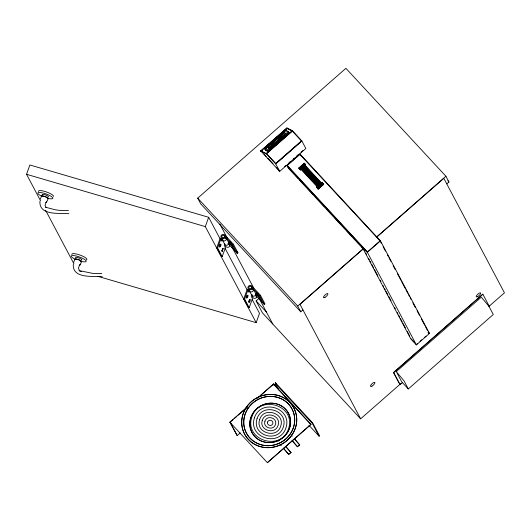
<?xml version="1.0" encoding="UTF-8"?>
<svg xmlns="http://www.w3.org/2000/svg" width="531" height="531" viewBox="0 0 531 531"><rect width="100%" height="100%" fill="white"/><g stroke="black" fill="none" stroke-linecap="round" stroke-linejoin="round"><path stroke-width="0.8" d="M39.938 201.203C38.863 215.905 59.465 212.885 68.864 213.688M73.311 264.232C72.236 278.934 92.845 275.914 102.237 276.717M222.701 248.74L222.502 249.789M249.716 299.769L248.88 302.106L249.006 300.918M318.992 188.166L318.6 188.253M319.144 188.034L319.549 187.682L319.144 188.034C318.673 186.925 324.919 182.71 321.315 185.498M319.702 187.27C320.532 186.773 319.516 188.047 319.596 187.158M319.974 186.6L320.246 187.058L301.827 167.059M273.505 384.929L273.571 384.145L310.96 424.488L267.372 462.674L229.896 422.158L247.327 406.879M278.656 389.834L275.25 383.402L275.31 382.612L312.706 422.961L319.516 435.825L319.078 436.21L308.982 425.311M299.829 168.951L300.42 169.455M317.505 188.027L318.268 188.837L317.823 188.02M260.767 150.93L286.919 128.004L292.475 130.799L301.867 140.967L275.715 163.88L266.184 153.578L260.767 150.917L279.698 171.394L305.849 148.481L301.82 140.881L275.669 163.794L279.698 171.394M286.919 128.017L287.152 128.31L279.06 135.398M221.832 250.506L221.865 251.083L223.186 248.289L222.164 251.641L222.323 250.035M303.161 164.789L303.453 164.497L303.042 164.842M301.024 168.838L319.131 188.02M319.423 187.158L301.283 167.53M302.106 167.889L319.702 186.879L319.124 187.337M303.725 166.469L321.321 185.458L321.049 185.711M321.594 185.239L320.498 183.938M219.595 245.899L219.92 244.91M219.887 245.01L219.555 246.006M246.61 296.929L246.942 295.933M246.902 296.039L246.696 296.71M249.085 300.692L248.74 301.581M265.845 147.671L268.268 145.653L267.67 145.786M40.529 200.698L26.55 174.301L29.882 164.988L208.656 217.292L220.299 239.282M40.396 199.079L41.438 196.165M48.016 198.541C48.54 199.762 44.239 204.654 46.781 201.607L45.931 202.583L45.035 205.298L46.257 207.701L45.719 207.269L55.224 209.791L59.26 210.329L68.38 210.601M73.769 262.108L74.811 259.194M81.389 261.571C81.913 262.792 77.612 267.69 80.154 264.644L79.305 265.619L78.409 268.328L79.63 270.73M252.132 299.404L259.513 313.336L256.174 322.656L205.318 226.604L208.656 217.292M224.799 244.068L224.301 245.461L225.423 247.592L222.19 256.639L221.327 256.387L216.767 247.778L220.007 238.731L220.869 238.977L222.004 241.134L222.755 239.036M222.19 256.639L217.63 248.023L220.869 238.977M221.148 240.882L221.898 238.784M252.066 294.393L251.316 296.49L252.444 298.614L249.205 307.661L248.342 307.409L243.789 298.8L247.021 289.753L247.884 290.006L249.026 292.156L249.524 290.762M249.205 307.661L244.645 299.053L247.884 290.006M248.163 291.904L248.913 289.813M222.21 249.265L222.443 248.793M304.562 164.325L304.728 163.966L305.637 164.875L305.411 165.772L303.798 163.634L305.411 165.772M304.681 164.451L304.309 163.183L298.853 167.969L300.267 169.834L300.639 169.728M305.683 165.533L305.212 164.172L305.006 164.656M317.259 187.768L316.529 187.045L321.985 182.259L322.403 183.049L321.965 183.64L323.087 184.861L322.191 183.202M322.802 183.633L323.074 184.144L321.992 182.983L322.304 183.58L321.985 182.259M322.582 183.613L322.111 182.883L323.187 184.529L323.406 184.131M323.107 183.474L317.651 188.259L318.062 189.043L323.359 184.615L322.881 183.248L322.543 183.859M224.281 237.257L225.29 237.238L226.432 239.388M251.302 288.287L252.305 288.267L253.446 290.417M318.64 187.748L318.361 188.067L299.365 167.517L299.776 168.261L299.292 168.705M249.344 300.028L249.557 299.683M220.046 244.632L220.405 244.253L219.555 246.822M276.445 138.1C276.067 139.64 280.322 135.339 277.839 136.812M247.18 295.442L246.656 297.791M321.009 185.797L302.637 166.349M288.134 133.586L288.672 133.089M322.476 184.37L322.868 184.775L322.463 185.127M266.549 146.244C263.037 150.744 273.518 139.885 264.113 148.494M266.443 146.755L266.741 146.483A1.739 0.332 -40.3 0 0 265.885 147.319M302.949 309.918L300.772 311.83L200.758 203.897L197.711 198.156L345.907 68.326L445.921 176.252L448.96 182L446.783 183.912M260.814 151.016L286.966 128.104M262.872 149.583L261 151.216L262.825 149.496M264.066 148.408L266.562 146.224M268.427 144.585L270.292 142.952M272.788 140.768L274.029 139.68M275.277 138.584L287.105 128.223L292.521 130.885L266.37 153.791L260.953 151.136M268.474 144.671L269.715 143.582M264.83 149.145L286.123 130.487L288.306 131.562L289.136 132.544L267.843 151.196L267.013 150.22L264.83 149.145L267.12 150.837M284.39 132.617L267.451 147.452L284.39 132.617L285.685 133.254L268.746 148.089L271.899 145.594M273.113 144.532L276.133 141.883M277.348 140.821L280.368 138.173M281.576 137.111L284.603 134.462M267.013 150.22L288.306 131.562M288.957 132.325L267.664 150.977L265.473 149.901M266.184 153.578L292.335 130.666M266.323 153.705L292.475 130.799M275.748 163.488L301.462 140.961M284.576 166.621L285.804 165.553M288.864 162.871L290.092 161.796M293.152 159.114L294.373 158.039M296.822 155.895L298.661 154.289M301.11 152.138L302.949 150.532M286.966 165.539L300.042 154.083L380.428 240.828L429.466 333.448L416.39 344.904L410.782 338.851L363.111 248.807L288.326 168.108L286.966 165.539L367.352 252.285L416.39 344.904M294.705 174.526L288.499 167.836L287.231 165.433L299.869 154.362L380.07 240.908L381.225 243.092M301.469 166.668L301.157 166.077L301.986 165.353M299.033 168.174L304.469 163.356M299.517 168.493L299.856 169.197L300.294 168.818L299.55 167.882L299.039 168.314L300.174 169.654M302.869 164.949L304.568 163.475L304.309 163.183M299.338 168.646L299.444 168.181L300.334 169.143M304.721 164.351L304.608 163.654M299.789 169.004L304.23 165.201M304.781 164.716L305.272 164.218L299.836 169.037M305.431 164.391L299.975 169.177L300.387 169.96L301.535 169.177M300.619 168.977L305.06 165.101M300.161 169.528L305.61 164.729M233.388 244.22L237.941 252.836L237.251 253.44L232.691 244.831L233.388 244.22L224.885 235.054A2.31 2.177 -27.9 0 0 221.4 235.24A2.31 2.177 -27.9 0 0 222.011 238.525A2.31 2.177 -27.9 0 0 225.29 237.238M316.708 187.257L322.164 182.472M316.715 187.397L317.219 186.932L318.587 188.525M319.987 184.516L322.244 182.551M318.169 188.857L316.894 187.483L318.009 188.22M316.967 187.782L317.452 187.337L317.219 186.958M322.045 183.328L322.483 182.949M317.465 188.08L321.905 184.277M322.45 183.779L322.948 183.295M317.511 188.12L322.961 183.334M317.969 187.894L317.531 188.279L317 187.357L318.381 188.976M318.295 188.054L322.735 184.177M317.837 188.605L323.286 183.812M318.089 188.525L316.702 187.383M322.251 183.149L323.306 183.952L322.43 182.996M320.253 186.786L320.651 186.706L320.233 187.045M318.315 188.804L317.943 188.91M320.797 186.573L320.93 186.195M321.355 186.102L321.487 185.724M321.912 185.611L322.304 185.239L321.965 184.881M260.402 295.249L264.962 303.858L264.265 304.462L259.712 295.853L260.402 295.249L251.9 286.076A2.31 2.177 -27.9 0 0 248.422 286.269A2.31 2.177 -27.9 0 0 249.026 289.548A2.31 2.177 -27.9 0 0 252.305 288.267M401.084 383.375L360.615 418.833L262.467 312.918L256.115 300.911L259.228 298.183M300.772 311.83L297.732 306.082L363.728 248.262M376.187 237.35L445.921 176.252M376.585 237.251L443.83 178.336L504.45 292.82L488.885 306.46M380.07 240.908L367.432 251.979L287.231 165.433M256.665 398.701L273.478 383.973L310.96 424.488M229.983 422.324L233.096 419.603M234.344 418.508L236.833 416.324M238.08 415.235L247.419 407.051M260.495 395.595L273.571 384.145M229.896 422.158L237.171 435.593L240.251 432.891M278.224 441.161L279.313 440.206M310.867 424.315L267.372 462.674M319.078 436.21L312.268 423.346L312.706 422.961M288.632 454.357L290.968 452.485L288.632 454.357L283.381 448.264M297.347 446.724L299.69 444.845L297.347 446.724L292.11 440.637M416.423 344.513L417.625 343.457M420.034 341.347L421.84 339.767M424.249 337.656L426.054 336.077M400.029 384.67L393.484 372.457L482.838 294.181L393.677 372.662L400.029 384.67L402.511 382.493M396.305 371.607L481.298 297.148L488.978 306.354L493.292 314.498L408.299 388.957L401.755 381.902L396.305 371.607L403.985 380.813L408.299 388.957M277.521 137.051L277.202 137.317A1.739 0.332 -40.3 0 1 277.527 137.011M272.29 141.631L271.075 143.091L273.458 141M277.793 138.286L278.138 137.994M272.211 143.124L272.742 143.085M283.362 132.04C278.908 135.491 284.304 133.135 283.614 131.9M272.609 141.399L273.153 141.067M318.348 188.06L319.164 187.31L301.562 168.36M303.613 164.351L303.978 164.099L303.705 164.338M320.837 185.93L319.708 186.885M278.782 136.766L279.16 136.772M299.617 168.831L300.705 169.9M101.753 273.631L92.633 273.359L80.393 270.85M322.636 184.264L304.529 164.69M322.164 184.755L321.056 183.454M321.892 184.994L304.263 165.997M26.55 174.301L205.318 226.604M216.767 247.778L217.63 248.023M243.789 298.8L244.645 299.053M78.993 270.817L81.376 271.514M98.062 276.392L256.174 322.656M227.872 243.457L228.728 243.729L229.85 245.846A2.31 2.177 -27.9 0 1 225.476 245.687M256.008 296.603L256.865 296.875L255.743 294.751M286.886 128.416L291.625 130.739M267.451 147.452L268.878 148.242M265.507 150.353L266.801 150.983M257.256 292.541L257.681 292.933M256.911 292.846L257.336 293.238M322.403 184.509L304.256 164.929M378.61 239.342L380.428 240.828L367.352 252.285L363.111 248.807M231.41 244.532L231.768 244.891M258.424 294.625L256.911 292.906M447.839 180.786L448.96 182M489.197 306.188L482.838 294.181M292.302 131.071L301.648 141.16M304.489 163.521L305.617 164.743M322.164 182.598L323.286 183.819M304.436 163.807L305.318 164.763M304.575 164.072L305.458 165.028M304.243 164.072L305.398 165.068L305.126 164.557M322.954 184.25L321.474 182.71L321.653 183.056M304.369 165.34L303.407 164.298M303.984 165.168L321.029 183.56M303.998 166.23L320.492 184.031M303.453 166.707L319.947 184.503M302.365 166.588L319.41 184.98M302.093 166.82L319.138 185.213M319.33 187.151L319.689 187.549M298.853 167.969L299.219 168.407M316.529 187.045L316.894 187.483M295.827 175.741L298.083 178.177M299.776 180.002L304.283 184.868M307.668 188.512L313.303 194.598M315.56 197.028L324.574 206.765M326.83 209.194L331.337 214.059M334.722 217.71L340.358 223.79M342.614 226.226L344.865 228.662M346.557 230.481L351.628 235.956M353.885 238.392L358.956 243.862M361.777 246.908L363.469 248.734L300.002 304.343L360.615 418.833M266.589 153.605L275.934 163.687M261.172 150.943L262.858 152.755M263.98 153.97L266.223 156.386M267.903 158.205L272.947 163.654M276.312 167.285L279.678 170.916M428.344 332.24L429.466 333.448M428.019 332.306L429.061 333.435L428.291 331.981M411.186 338.864L414.333 342.249M197.711 198.156L297.732 306.082M224.195 235.658L232.691 244.831M224.573 236.375L227.295 239.926L229.591 244.26L228.609 243.205M236.348 251.11L237.941 252.836M229.286 244.837L237.251 253.44M259.712 295.853L251.209 286.68L252.351 288.831L254.309 290.948L256.606 295.289L255.623 294.234M264.265 304.462L255.769 295.296A1.387 1.308 -27.9 0 1 256.075 295.893M256.115 300.911L266.396 312.009M275.25 383.402L312.268 423.346M231.118 242.388L230.242 241.512L230.474 241.89M232.306 245.707L231.33 244.565M230.315 242.415L231.675 243.809L231.41 243.43M291.147 434.922L292.216 436.163M294.353 438.646L299.69 444.845M294.287 438.725L299.524 444.812M292.169 440.551L297.513 446.757M285.625 446.272L290.968 452.485M286.09 446.969L290.809 452.452M280.235 444.454L281.304 445.695M283.441 448.177L288.791 454.39M286.123 130.487L286.952 131.469M232.239 247.38L234.357 249.577L231.961 246.955L253.831 288.287M304.568 163.475L304.369 164.252L304.13 163.86M383.156 246.736L385.473 251.103M387.398 254.747L388.174 256.207M388.944 257.661L390.869 261.305M393.186 265.679L395.117 269.323M397.427 273.691L400.905 280.249M401.675 281.709L405.146 288.267M405.916 289.72L407.848 293.364M408.618 294.824L409.388 296.278M410.158 297.738L410.934 299.192M412.859 302.836L415.176 307.21M417.107 310.847L419.417 315.222M421.348 318.865L424.82 325.423M425.59 326.877L427.521 330.521M365.839 253.207L366.616 254.674M368.554 258.331L369.324 259.798M370.1 261.259L370.877 262.726M371.654 264.192L373.592 267.85M374.368 269.317L377.853 275.901M380.183 280.295L380.953 281.762M382.891 285.419L383.667 286.886M384.444 288.346L385.221 289.813M385.997 291.28L387.935 294.937M388.705 296.404L391.035 300.792M394.52 307.383L395.296 308.85M397.234 312.507L398.011 313.974M398.788 315.434L399.558 316.901M400.334 318.361L402.272 322.025M403.049 323.485L405.372 327.879M407.31 331.543L409.64 335.931M322.217 184.755L322.529 185.346M321.667 185.239L321.978 185.837M321.421 186.321L319.941 184.423M319.768 187.768L318.281 185.877M318.713 187.324L318.892 187.602L300.048 167.285M318.899 187.662L319.211 188.259M318.162 187.808L318.66 188.744M300.042 154.083L301.064 156.014M299.869 154.362L300.506 155.563M317.04 186.593L317.385 187.27M317.306 187.463L317.578 187.981M317.704 188.127L317.976 188.638M304.635 164.019L304.907 164.537M303.944 166.07L302.823 164.856M303.387 166.555L302.265 165.347M301.727 168.008L300.606 166.8M300.486 168.725L300.984 169.661M300.028 169.044L300.307 169.562M299.444 168.181L299.902 168.904M219.854 224.115L227.195 237.968M259.241 298.495L272.755 324.016M251.448 287.994L252.212 289.428M222.595 240.264L224.892 244.599M249.61 291.293L251.906 295.621M224.958 248.083L247.088 289.873M275.31 382.612L276.445 384.756M273.478 383.973L274.328 385.572M230.361 422.729L237.171 435.593M45.573 210.23L73.909 263.754M300.214 169.243L300.5 169.781M228.483 244.048A1.387 1.308 -27.9 0 1 228.947 244.545M226.564 238.777A2.31 2.177 -27.9 0 1 224.122 240.921A2.31 2.177 -27.9 0 1 222.024 238.658M225.33 237.808A1.387 1.308 -27.9 0 1 225.655 238.758M224.746 237.45A1.387 1.308 -27.9 0 1 225.064 237.589M228.642 242.003A2.31 2.177 -27.9 0 1 227.573 244.99A2.31 2.177 -27.9 0 1 224.533 244.101M253.586 289.807A2.31 2.177 -27.9 0 1 251.136 291.95A2.31 2.177 -27.9 0 1 249.039 289.687M252.066 287.629A2.31 2.177 -27.9 0 1 252.597 287.868M252.086 288.618A1.387 1.308 -27.9 0 1 252.676 289.78M256.865 296.875A2.31 2.177 -27.9 0 1 252.457 296.139M255.842 293.563A2.31 2.177 -27.9 0 1 251.548 295.123M42.088 196.344A7.992 1.858 19.7 0 1 39.739 192.461A7.992 1.858 19.7 0 1 51.792 196.815A7.992 1.858 19.7 0 1 47.226 198.196M38.564 191.585A7.992 1.858 19.7 0 1 45.746 191.711A7.992 1.858 19.7 0 1 53.531 196.483M41.723 196.702A3.498 0.81 19.7 0 1 45.042 196.603A3.359 0.783 19.7 0 1 47.524 198.654M47.418 198.76A3.498 0.81 19.7 0 0 45.042 196.603A3.359 0.783 19.7 0 0 41.697 196.523M42.274 194.904A3.359 0.783 19.7 0 1 45.666 194.99A3.359 0.783 19.7 0 1 48.102 197.028M74.327 258.816A7.992 1.858 19.7 0 1 73.411 255.511A7.992 1.858 19.7 0 1 84.927 259.672A7.992 1.858 19.7 0 1 81.84 261.531M71.937 254.621A7.992 1.858 19.7 0 1 80.108 255.086A7.992 1.858 19.7 0 1 86.46 259.865M75.097 259.732A3.498 0.81 19.7 0 1 78.415 259.632A3.498 0.81 19.7 0 1 80.792 261.79M75.648 257.933A3.359 0.783 19.7 0 1 79.039 258.02A3.359 0.783 19.7 0 1 81.475 260.057M75.07 259.559A3.359 0.783 19.7 0 1 78.462 259.646A3.359 0.783 19.7 0 1 80.898 261.683M274.308 141.2A2.316 0.445 -40.3 0 1 274.122 141.492M273.83 141.837A2.316 0.445 -40.3 0 1 273.452 142.228M272.091 143.363A2.316 0.445 -40.3 0 1 271.049 143.343M273.877 140.994A2.316 0.445 -40.3 0 1 274.374 141M283.972 132.027A2.316 0.445 -40.3 0 1 284.583 132.325M284.291 132.677A2.316 0.445 -40.3 0 1 283.912 133.062M282.12 134.482A2.316 0.445 -40.3 0 1 281.802 133.832M277.872 136.752A1.739 0.332 -40.3 0 1 278.755 136.613A1.739 0.332 -40.3 0 1 276.91 138.319A1.739 0.332 -40.3 0 1 276.346 138.16M276.565 137.894A1.739 0.332 -40.3 0 1 276.85 137.602M278.742 136.606A2.316 0.445 -40.3 0 1 279.538 136.62M276.89 139.062A2.316 0.445 -40.3 0 1 276.279 138.764M268.281 145.773A2.316 0.445 -40.3 0 1 269.078 145.786M268.892 146.071A2.316 0.445 -40.3 0 1 268.221 146.808M267.319 147.598A2.316 0.445 -40.3 0 1 266.861 147.943M266.429 148.229A2.316 0.445 -40.3 0 1 266.064 148.421M265.785 148.527A2.316 0.445 -40.3 0 1 265.819 147.923M267.73 145.706A1.739 0.332 -40.3 0 1 268.248 145.852A1.739 0.332 -40.3 0 1 266.555 147.412A1.739 0.332 -40.3 0 1 265.746 147.538M249.079 302.225C250.519 302.643 250.771 295.873 249.079 302.225M219.754 246.915C221.221 247.406 221.56 240.185 219.754 246.915M246.776 297.944C248.236 298.429 248.574 291.214 246.776 297.944M251.787 417.041C244.041 440.484 281.105 451.835 288.585 428.703C296.331 405.253 259.267 393.909 251.787 417.041M254.415 417.87C247.778 437.969 279.545 447.693 285.957 427.867C292.594 407.768 260.827 398.044 254.415 417.87M257.044 418.707C251.508 435.453 277.985 443.558 283.328 427.037C288.864 410.284 262.387 402.179 257.044 418.707M259.672 419.536C254.973 432.679 276.79 439.422 280.7 426.201C285.399 413.058 263.582 406.315 259.672 419.536M262.301 420.373C258.776 430.223 275.138 435.287 278.071 425.371C281.596 415.514 265.234 410.45 262.301 420.373M264.929 421.202C262.579 427.774 273.492 431.145 275.443 424.534C277.793 417.963 266.881 414.592 264.929 421.202M267.558 422.039C266.383 425.324 271.839 427.01 272.815 423.705C273.989 420.419 268.533 418.733 267.558 422.039M270.929 142.6C273.233 142.494 274.281 138.883 270.929 142.6M276.16 138.014C278.463 137.914 279.512 134.303 276.16 138.014M281.39 133.434C283.687 133.347 284.636 129.79 281.39 133.434M267.378 145.979L267.06 146.217A1.739 0.332 -40.3 0 1 267.412 145.919M229.259 241.784L231.629 244.446L229.259 241.784M256.274 292.813L258.65 295.475L256.274 292.813M230.666 244.413L233.003 247.061L230.666 244.413M257.688 295.442L260.024 298.09L257.688 295.442M259.048 298.01L261.385 300.659L259.048 298.01M223.053 237.888A1.387 1.308 -27.9 0 0 224.387 235.937A1.387 1.308 -27.9 0 0 222.024 235.877A1.387 1.308 -27.9 0 0 223.053 237.888M250.068 288.917A1.387 1.308 -27.9 0 0 251.402 286.966A1.387 1.308 -27.9 0 0 249.046 286.899A1.387 1.308 -27.9 0 0 250.068 288.917M324.999 297.34A2.907 0.943 -42.8 0 0 327.879 293.729A2.907 0.943 -42.8 0 0 324.215 295.853A2.907 0.943 -42.8 0 0 324.999 297.34M371.999 386.097A2.907 0.943 -42.8 0 0 374.873 382.493A2.907 0.943 -42.8 0 0 371.209 384.61A2.907 0.943 -42.8 0 0 371.999 386.097M477.741 296.597A2.907 0.943 -42.8 0 0 480.615 292.993A2.907 0.943 -42.8 0 0 476.951 295.11A2.907 0.943 -42.8 0 0 477.741 296.597M271.573 142.965A1.739 0.332 -40.3 0 0 273.611 140.981A1.739 0.332 -40.3 0 0 271.62 142.189A1.739 0.332 -40.3 0 0 271.573 142.965M282.034 133.799A1.739 0.332 -40.3 0 0 284.072 131.814A1.739 0.332 -40.3 0 0 282.08 133.022A1.739 0.332 -40.3 0 0 282.034 133.799M266.21 445.662A25.8 24.32 -27.9 0 0 292.661 410.271A25.8 24.32 -27.9 0 0 248.833 407.284A25.8 24.32 -27.9 0 0 266.21 445.662M267.783 442.575A20.643 19.455 -27.9 0 0 288.944 414.26A20.643 19.455 -27.9 0 0 253.878 411.87A20.643 19.455 -27.9 0 0 267.77 442.542A20.643 19.455 -27.9 0 0 288.924 414.226A20.643 19.455 -27.9 0 0 253.864 411.837A20.643 19.455 -27.9 0 0 267.783 442.575M265.971 447.633A27.864 26.265 -27.9 0 0 294.532 409.408A27.864 26.265 -27.9 0 0 247.167 406.122A27.864 26.265 -27.9 0 0 265.938 447.573A27.864 26.265 -27.9 0 0 294.499 409.348A27.864 26.265 -27.9 0 0 247.2 406.182A27.864 26.265 -27.9 0 0 265.971 447.633M266.184 445.602A25.8 24.32 -27.9 0 0 292.627 410.211A25.8 24.32 -27.9 0 0 248.8 407.224A25.8 24.32 -27.9 0 0 266.184 445.602"/></g></svg>
